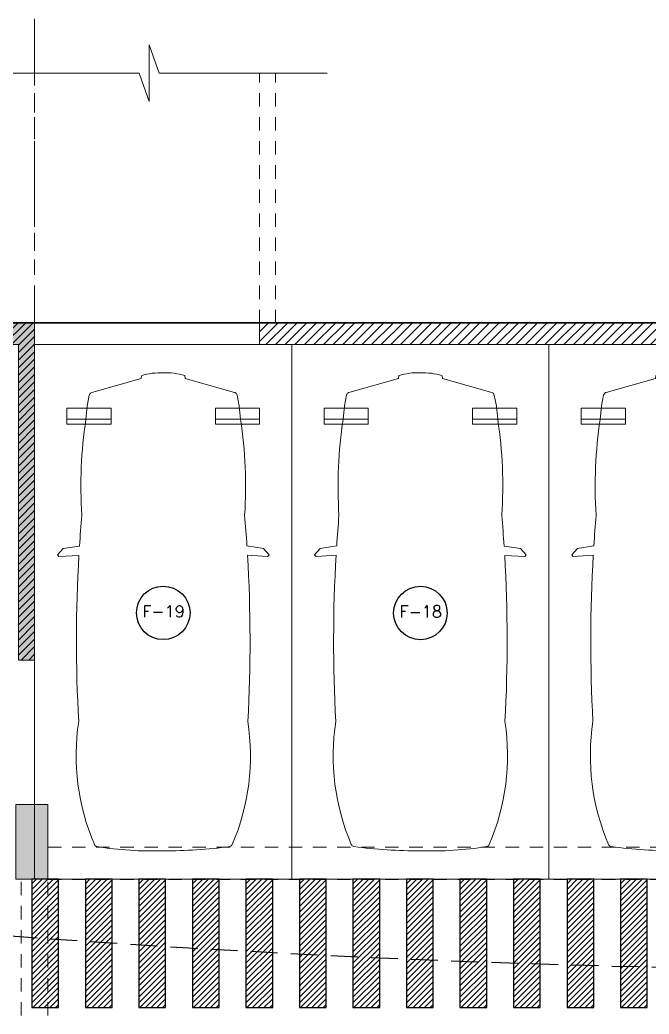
# Model space of a CAD drawing. Header units: millimetres. Extents: x 226317 to 226469, y 8188100 to 8188260.
# Drawn here: x 226395.72 to 226401.59, y 8188201.65 to 8188210.94 of the extents above; entities that cross this region are included whole.
import ezdxf
from ezdxf.enums import TextEntityAlignment as Align

# ---------------------------------------------------------------- set-up
doc = ezdxf.new("R2010")
doc.units = ezdxf.units.MM
for name, pattern in [('DASHED', [0.75, 0.5, -0.25]), ('HIDDEN2', [0.1875, 0.125, -0.0625]), ('IMPORT-RAYABARRA', [0.8499999999999998, 0.2999999999999999, -0.2999999999999999, 0, -0.25]), ('PHANTOM', [2.5, 1.25, -0.25, 0.25, -0.25, 0.25, -0.25]), ('PHANTOM2', [1.25, 0.625, -0.125, 0.125, -0.125, 0.125, -0.125])]:
    doc.linetypes.add(name, pattern=pattern)
for name, color, linetype in [('A-EJES', 8, 'PHANTOM'), ('A-ESTRUCTURA-HATCH', 8, 'Continuous'), ('A-ESTRUCTURA-MUROS', 8, 'Continuous'), ('A-ESTRUCTURA-VIGAS', 8, 'HIDDEN2'), ('A-MOBILIARIO', 8, 'Continuous'), ('A-NUMERO ESTAC', 8, 'Continuous'), ('A-PROYECCIONES', 8, 'HIDDEN2'), ('A-TEXTO-INDICACIONES', 8, 'Continuous'), ('CIRCULACION PEATONAL', 8, 'Continuous'), ('MQ.TUBERÍA PVC 20mmø', 3, 'IMPORT-RAYABARRA'), ('MURO CF 120', 8, 'Continuous')]:
    doc.layers.add(name, color=color, linetype=linetype)
doc.layers.add('A-ESTRUCTURA-PLACAS', color=8, linetype='Continuous', lineweight=35)
doc.layers.add('A-MUROS', color=8, linetype='Continuous', lineweight=30)
doc.layers.add('A-ETAPAS', color=8, linetype='Continuous', lineweight=35, plot=False)
doc.layers.add('A-ÁREA COMÚN', color=8, linetype='Continuous', plot=False)
doc.styles.add('ROMANS', font='ROMANS.shx', dxfattribs={"oblique": 10})
pattern_1 = [(45, (1.768458536243998, -0.002235784195363522), (-0.03535533905932738, 0.03535533905932738), [])]

# ---------------------------------------------------------------- blocks, each defined once
blk = doc.blocks.new('EST P1')
at = {"layer": 'A-ESTRUCTURA-HATCH', "lineweight": 0}
h = blk.add_hatch(dxfattribs=at)
h.set_pattern_fill('ANSI31', color=8, scale=0.02, angle=-1.27e-14)
h.set_pattern_definition([(44.99999999999999, (-226392.077087921, -8188203.059610654), (-0.04490128060534576, 0.04490128060534578), [])])
h.paths.add_polyline_path([(-3.609998156578513, 5.049997552298009), (-3.610000176762696, 4.849997552111745), (-44.785000133008, 4.84999814722687), (-44.78500010908465, -0.1500023566186428), (-46.9899987593235, -0.1500020446255803), (-46.98999930798891, -11.15000239294022), (-3.609999100328423, -11.15005090925843), (-3.609999100328423, -11.40005090925843), (-47.23999938514316, -11.40005881432444), (-47.23999953552266, 0.1499976431950927), (-45.03499953550636, 0.1499976431950927), (-45.0350001337647, 5.049998153932393)])
h.paths.add_polyline_path([(5.875668717722874, 4.849997540004551), (5.875668724213028, 5.04999746195972), (35.53000006324146, 5.049996703863144), (35.53000006324146, 4.849997698329389)])
h.paths.add_polyline_path([(47.9150172030495, 5.049996227957308), (35.58000069746049, 5.049997348338366), (35.58000069746049, 4.849997348152101), (47.9150167714979, 4.849997607059777)])
h.paths.add_polyline_path([(51.86500159354182, 4.849997512064874), (53.37567124809721, 4.84999814722687), (53.37566821934888, 5.049995731562376), (51.86500180143048, 5.049995731562376)])
edge = h.paths.add_edge_path()
edge.add_arc((63.30066905260901, -0.1500025354325771), 9.699999993899837, 359.9999991583288, 539.9999991583288)
edge.add_line((53.60066905870917, -0.1500023929402232), (53.80066905872081, -0.1500023929402232))
edge.add_arc((63.30066905260901, -0.1500025354325771), 9.49999999389811, 0.9047070135612216, 179.9999991406384, ccw=False)
edge.add_line((72.79948476422578, -2.6654452085495e-06), (70.35068066572421, 2.236943691968918e-05))
edge.add_line((70.35068066572421, 2.236943691968918e-05), (70.35067913253442, -0.1499448418617249))
edge.add_line((70.35067913253442, -0.1499448418617249), (73.00066904650885, -0.150002677924931))
edge = h.paths.add_edge_path(flags=0)
edge.add_arc((63.30071679374669, -0.1499939998611808), 3.299962339153879, 0.00085350182833477, 49.99468486829903)
edge.add_line((65.42212619486963, 2.377727027982473), (65.4221670004481, -0.1499835988506675))
edge.add_line((65.4221670004481, -0.1499835988506675), (65.27216700115241, -0.1499896282330155))
edge.add_line((65.27216700115241, -0.1499896282330155), (65.27206754402141, 2.496426238678396))
edge.add_arc((63.30066965197329, -0.1500051133334637), 3.300001295059289, 53.31658296361125, 179.9999577391648)
edge.add_line((60.00066835692269, -0.1500026788562536), (59.80066835691105, -0.1500026788562536))
edge.add_arc((63.30067374499049, -0.1500072199851274), 3.500005388090554, 2.4573619812700827, 179.9999256646052, ccw=False)
edge.add_line((66.79746054686257, 5.869567394256592e-05), (69.45068066581734, 3.157090395689011e-05))
edge.add_line((69.45068066581734, 3.157090395689011e-05), (69.45067913254024, -0.1499448418617249))
edge.add_line((69.45067913254024, -0.1499448418617249), (66.60067913253442, -0.1499448418617249))
h.paths.add_polyline_path([(-3.559999100340065, -11.15003591403365), (35.53000069747213, -11.15003591403365), (35.53000069747213, -11.40006590355188), (-3.559999100340065, -11.40006590355188)])
h.paths.add_polyline_path([(35.58000069746049, -11.1500659417361), (71.88000514594023, -11.1501255556941), (71.88000514594023, -11.40006201900542), (35.58000069746049, -11.40000240504742)])
h = blk.add_hatch(color=8, dxfattribs=at)
h.dxf.hatch_style = 1
h.paths.add_polyline_path([(51.86500181080191, 5.049995731562376), (47.91501740692183, 5.049995731562376), (47.9150173944945, -0.1500023929402232), (50.25000069738599, -0.1500023929402232), (50.25000069502858, -2.440996468067169e-06), (48.06500169850187, -2.396292984485626e-06), (48.06500174041139, 2.049999350681901), (51.86500172319938, 2.049959634430707), (51.86500172319938, 2.199973285198212), (48.06500173307722, 2.199973380193114), (48.06500178854913, 4.849997594021261), (51.71500178001588, 4.84999751765281), (51.71500172879314, 3.199985875748098), (51.86500172413071, 3.199985871091485)])
h.paths.add_polyline_path([(1.924988505983492, -0.1507468884810805), (-0.1750114939932246, -0.1507468884810805), (-0.1750115561299026, 4.849849936552346), (-3.559999043500284, 4.849998230114579), (-3.559999100340065, 5.049997517839074), (3.774977872672025, 5.04999752342701), (3.77498006875976, 1.899989875033498), (3.624980067834258, 1.899989879690111), (3.624980130203767, 4.849999564699829), (-0.02486227676854469, 4.849851984530687), (-0.02486234196112491, 2.199851972982287), (1.92514188104542, 2.199814011342824), (1.92514188104542, 2.049919821321964), (-0.02486297430004925, 2.049852325581014), (-0.02486302095348947, -0.0001476705074310303), (1.925019238289678, -0.0005466332659125328)])
h.paths.add_polyline_path([(71.63000006307266, -6.150002165697515), (71.88000006307266, -6.150002165697515), (71.88000006307266, -6.85000216588378), (71.63000006307266, -6.85000216588378)])
h.paths.add_polyline_path([(64.42000006310991, -6.150002076290548), (64.67000006310991, -6.150002076290548), (64.67000006310991, -6.850002076476812), (64.42000006310991, -6.850002076476812)])
h.paths.add_polyline_path([(57.21000006314716, -6.150002076290548), (57.46000006314716, -6.150002076290548), (57.46000006314716, -6.850002076476812), (57.21000006314716, -6.850002076476812)])
h.paths.add_polyline_path([(50.00000006318442, -6.150002076290548), (50.25000006318442, -6.150002076290548), (50.25000006318442, -6.850002076476812), (50.00000006318442, -6.850002076476812)])
h.paths.add_polyline_path([(42.79000006322167, -6.150002055801451), (43.04000006322167, -6.150002055801451), (43.04000006322167, -6.850002055987716), (42.79000006322167, -6.850002055987716)])
h.paths.add_polyline_path([(42.79000006322167, 0.5499979443848133), (43.04000006322167, 0.5499979443848133), (43.04000006322167, -0.1500020558014512), (42.79000006322167, -0.1500020558014512)])
h.paths.add_polyline_path([(35.58000006325892, -6.150002076290548), (35.83000006325892, -6.150002076290548), (35.83000006325892, -6.850002076476812), (35.58000006325892, -6.850002076476812)])
h.paths.add_polyline_path([(35.58000006325892, 0.5499979238957167), (35.83000006325892, 0.5499979238957167), (35.83000006325892, -0.1500020762905478), (35.58000006325892, -0.1500020762905478)])
h.paths.add_polyline_path([(35.28000006327056, -6.150002076290548), (35.53000006327056, -6.150002076290548), (35.53000006327056, -6.850002076476812), (35.28000006327056, -6.850002076476812)])
h.paths.add_polyline_path([(35.28000006327056, 0.5499979238957167), (35.53000006327056, 0.5499979238957167), (35.53000006327056, -0.1500020762905478), (35.28000006327056, -0.1500020762905478)])
h.paths.add_polyline_path([(30.2800000719144, -6.150002076290548), (30.5300000719144, -6.150002076290548), (30.5300000719144, -6.850002076476812), (30.2800000719144, -6.850002076476812)])
h.paths.add_polyline_path([(30.2800000719144, 0.5499979238957167), (30.5300000719144, 0.5499979238957167), (30.5300000719144, -0.1500020762905478), (30.2800000719144, -0.1500020762905478)])
h.paths.add_polyline_path([(23.07000007195165, -6.150002076290548), (23.32000007195165, -6.150002076290548), (23.32000007195165, -6.850002076476812), (23.07000007195165, -6.850002076476812)])
h.paths.add_polyline_path([(23.07000007195165, 0.5499979238957167), (23.32000007195165, 0.5499979238957167), (23.32000007195165, -0.1500020762905478), (23.07000007195165, -0.1500020762905478)])
h.paths.add_polyline_path([(18.07000008059549, -6.150002055801451), (18.32000008059549, -6.150002055801451), (18.32000008059549, -6.850002055987716), (18.07000008059549, -6.850002055987716)])
h.paths.add_polyline_path([(18.07000008059549, 0.5499979443848133), (18.32000008059549, 0.5499979443848133), (18.32000008059549, -0.1500020558014512), (18.07000008059549, -0.1500020558014512)])
h.paths.add_polyline_path([(10.86000014221645, -6.150002076290548), (11.11000014221645, -6.150002076290548), (11.11000014221645, -6.850002076476812), (10.86000014221645, -6.850002076476812)])
h.paths.add_polyline_path([(10.86000014221645, 0.5499979238957167), (11.11000014221645, 0.5499979238957167), (11.11000014221645, -0.1500020762905478), (10.86000014221645, -0.1500020762905478)])
h.paths.add_polyline_path([(3.650000203837408, -6.150002076290548), (3.900000203837408, -6.150002076290548), (3.900000203837408, -6.850002076476812), (3.650000203837408, -6.850002076476812)])
h.paths.add_polyline_path([(3.600000203849049, 0.5499979238957167), (3.900000203837408, 0.5499979238957167), (3.900000203837408, -0.1500020762905478), (3.600000203849049, -0.1500020762905478)])
h.paths.add_polyline_path([(-3.559999734541634, -6.150002356618643), (-3.309999734541634, -6.150002356618643), (-3.309999734541634, -6.850002356804907), (-3.559999734541634, -6.850002356804907)])
h.paths.add_polyline_path([(-3.559999734541634, 0.5499976435676217), (-3.309999734541634, 0.5499976435676217), (-3.309999734541634, -0.1500023566186428), (-3.559999734541634, -0.1500023566186428)])
h.paths.add_polyline_path([(-3.859999734529993, -6.150002356618643), (-3.609999734529993, -6.150002356618643), (-3.609999734529993, -6.850002356804907), (-3.859999734529993, -6.850002356804907)])
h.paths.add_polyline_path([(-3.859999734529993, 0.5499976435676217), (-3.609999734529993, 0.5499976435676217), (-3.609999734529993, -0.1500023566186428), (-3.859999734529993, -0.1500023566186428)])
h.paths.add_polyline_path([(-11.06999967290903, -6.150002356618643), (-10.81999967290903, -6.150002356618643), (-10.81999967290903, -6.850002356804907), (-11.06999967290903, -6.850002356804907)])
h.paths.add_polyline_path([(-11.06999967290903, 0.5499976435676217), (-10.81999967290903, 0.5499976435676217), (-10.81999967290903, -0.1500023566186428), (-11.06999967290903, -0.1500023566186428)])
h.paths.add_polyline_path([(-18.27999961128808, -6.150002076290548), (-18.02999961128808, -6.150002076290548), (-18.02999961128808, -6.850002076476812), (-18.27999961128808, -6.850002076476812)])
h.paths.add_polyline_path([(-18.27999961128808, 0.5499979238957167), (-18.02999961128808, 0.5499979238957167), (-18.02999961128808, -0.1500020762905478), (-18.27999961128808, -0.1500020762905478)])
h.paths.add_polyline_path([(-25.48999954966712, -6.150002356618643), (-25.23999954966712, -6.150002356618643), (-25.23999954966712, -6.850002356804907), (-25.48999954966712, -6.850002356804907)])
h.paths.add_polyline_path([(-25.48999954966712, 0.5499976435676217), (-25.23999954966712, 0.5499976435676217), (-25.23999954966712, -0.1500023566186428), (-25.48999954966712, -0.1500023566186428)])
h.paths.add_polyline_path([(-32.69999948804616, -6.150002356618643), (-32.44999948804616, -6.150002356618643), (-32.44999948804616, -6.850002356804907), (-32.69999948804616, -6.850002356804907)])
h.paths.add_polyline_path([(-32.69999948804616, 0.5499976435676217), (-32.44999948804616, 0.5499976435676217), (-32.44999948804616, -0.1500023566186428), (-32.69999948804616, -0.1500023566186428)])
h.paths.add_polyline_path([(-39.90999879222363, -6.150002076290548), (-39.65999879222363, -6.150002076290548), (-39.65999879222363, -6.850002076476812), (-39.90999879222363, -6.850002076476812)])
h.paths.add_polyline_path([(-39.90999879222363, 0.5499979238957167), (-39.65999879222363, 0.5499979238957167), (-39.65999879222363, -0.1500020762905478), (-39.90999879222363, -0.1500020762905478)])
at = {"layer": 'A-ESTRUCTURA-MUROS', "color": 8, "lineweight": 0}
blk.add_lwpolyline([(5.875668717722874, 4.849997540004551), (5.875668724213028, 5.04999746195972), (35.53000006324146, 5.049996703863144), (35.53000006324146, 4.849997698329389), (5.875668717722874, 4.849997540004551)], close=True, dxfattribs=at)
at = {"layer": 'A-ESTRUCTURA-PLACAS', "color": 8, "lineweight": 0}
for points in [[(1.924988505983492, -0.1507468884810805), (-0.1750114939932246, -0.1507468884810805), (-0.1750115561299026, 4.849849936552346), (-3.559999043500284, 4.849998230114579), (-3.559999100340065, 5.049997517839074), (3.774977872672025, 5.04999752342701), (3.77498006875976, 1.899989875033498), (3.624980067834258, 1.899989879690111), (3.624980130203767, 4.849999564699829), (-0.02486227676854469, 4.849851984530687), (-0.02486234196112491, 2.199851972982287), (1.92514188104542, 2.199814011342824), (1.92514188104542, 2.049919821321964), (-0.02486297430004925, 2.049852325581014), (-0.02486302095348947, -0.0001476705074310303), (1.925019238289678, -0.0005466332659125328)], [(3.600000203849049, 0.5499979238957167), (3.900000203837408, 0.5499979238957167), (3.900000203837408, -0.1500020762905478), (3.600000203849049, -0.1500020762905478)]]:
    blk.add_lwpolyline(points, close=True, dxfattribs=at)
at = {"layer": 'A-ESTRUCTURA-VIGAS', "color": 8, "lineweight": 0}
for points in [[(3.77497581942589, 5.04999752342701), (5.875668724213028, 5.04999746195972)], [(3.774992309918161, 4.849998146295547), (5.875668717722874, 4.849997540004551)], [(3.774988429358928, 1.900174652226269), (3.774988433986437, 0.5499979229643941)], [(3.901401017268654, 0.1489989757537842), (10.86000014221645, 0.1489989757537842)], [(3.650000203837408, -6.150002076290548), (3.650000203837408, -0.1500020762905478)], [(3.900000203837408, -6.150002076290548), (3.900000203837408, -0.1500020762905478)], [(3.901401017268654, -0.1510010240599513), (10.86000014221645, -0.1510010240599513)]]:
    blk.add_lwpolyline(points, dxfattribs=at)
blk = doc.blocks.new('*U22')
at = {"layer": 'CIRCULACION PEATONAL'}
h = blk.add_hatch(dxfattribs=at)
h.set_pattern_fill('ANSI31', color=256, scale=0.3)
h.set_pattern_definition([(45, (60.75036784235422, 0), (-0.02651650429449553, 0.02651650429449553), [])])
h.paths.add_polyline_path([(61.04736672583535, 0.2275326177477837), (60.79736672589356, 0.2275326177477837), (60.79736672589356, -0.9724673796445131), (61.04736672583535, -0.9724673796445131)])
h = blk.add_hatch(dxfattribs=at)
h.set_pattern_fill('ANSI31', color=256, scale=0.3)
h.set_pattern_definition([(45, (61.25036784235422, 0), (-0.02651650429449553, 0.02651650429449553), [])])
h.paths.add_polyline_path([(61.54736672583535, 0.2275326177477837), (61.29736672589356, 0.2275326177477837), (61.29736672589356, -0.9724673796445131), (61.54736672583535, -0.9724673796445131)])
h = blk.add_hatch(dxfattribs=at)
h.set_pattern_fill('ANSI31', color=256, scale=0.3)
h.set_pattern_definition([(45, (61.75036784235422, 0), (-0.02651650429449553, 0.02651650429449553), [])])
h.paths.add_polyline_path([(62.04736672583535, 0.2275326177477837), (61.79736672589356, 0.2275326177477837), (61.79736672589356, -0.9724673796445131), (62.04736672583535, -0.9724673796445131)])
h = blk.add_hatch(dxfattribs=at)
h.set_pattern_fill('ANSI31', color=256, scale=0.3)
h.set_pattern_definition([(45, (62.25036784235422, 0), (-0.02651650429449553, 0.02651650429449553), [])])
h.paths.add_polyline_path([(62.54736672583535, 0.2275326177477837), (62.29736672589356, 0.2275326177477837), (62.29736672589356, -0.9724673796445131), (62.54736672583535, -0.9724673796445131)])
h = blk.add_hatch(dxfattribs=at)
h.set_pattern_fill('ANSI31', color=256, scale=0.3)
h.set_pattern_definition([(45, (62.75036784235422, 0), (-0.02651650429449553, 0.02651650429449553), [])])
h.paths.add_polyline_path([(63.04736672583535, 0.2275326177477837), (62.79736672589356, 0.2275326177477837), (62.79736672589356, -0.9724673796445131), (63.04736672583535, -0.9724673796445131)])
h = blk.add_hatch(dxfattribs=at)
h.set_pattern_fill('ANSI31', color=256, scale=0.3)
h.set_pattern_definition([(45, (63.25036784235421, 0), (-0.02651650429449553, 0.02651650429449553), [])])
h.paths.add_polyline_path([(63.54736672583535, 0.2275326177477837), (63.29736672589355, 0.2275326177477837), (63.29736672589355, -0.9724673796445131), (63.54736672583535, -0.9724673796445131)])
h = blk.add_hatch(dxfattribs=at)
h.set_pattern_fill('ANSI31', color=256, scale=0.3)
h.set_pattern_definition([(45, (63.75036784235421, 0), (-0.02651650429449553, 0.02651650429449553), [])])
h.paths.add_polyline_path([(64.04736672583535, 0.2275326177477837), (63.79736672589355, 0.2275326177477837), (63.79736672589355, -0.9724673796445131), (64.04736672583535, -0.9724673796445131)])
h = blk.add_hatch(dxfattribs=at)
h.set_pattern_fill('ANSI31', color=256, scale=0.3)
h.set_pattern_definition([(45, (64.25036784235421, 0), (-0.02651650429449553, 0.02651650429449553), [])])
h.paths.add_polyline_path([(64.54736672583535, 0.2275326177477837), (64.29736672589355, 0.2275326177477837), (64.29736672589355, -0.9724673796445131), (64.54736672583535, -0.9724673796445131)])
h = blk.add_hatch(dxfattribs=at)
h.set_pattern_fill('ANSI31', color=256, scale=0.3)
h.set_pattern_definition([(45, (64.75036784235421, 0), (-0.02651650429449553, 0.02651650429449553), [])])
h.paths.add_polyline_path([(65.04736672583535, 0.2275326177477837), (64.79736672589355, 0.2275326177477837), (64.79736672589355, -0.9724673796445131), (65.04736672583535, -0.9724673796445131)])
h = blk.add_hatch(dxfattribs=at)
h.set_pattern_fill('ANSI31', color=256, scale=0.3)
h.set_pattern_definition([(45, (65.25036784235421, 0), (-0.02651650429449553, 0.02651650429449553), [])])
h.paths.add_polyline_path([(65.54736672583535, 0.2275326177477837), (65.29736672589355, 0.2275326177477837), (65.29736672589355, -0.9724673796445131), (65.54736672583535, -0.9724673796445131)])
h = blk.add_hatch(dxfattribs=at)
h.set_pattern_fill('ANSI31', color=256, scale=0.3)
h.set_pattern_definition([(45, (65.75036784235421, 0), (-0.02651650429449553, 0.02651650429449553), [])])
h.paths.add_polyline_path([(66.04736672583535, 0.2275326177477837), (65.79736672589355, 0.2275326177477837), (65.79736672589355, -0.9724673796445131), (66.04736672583535, -0.9724673796445131)])
h = blk.add_hatch(dxfattribs=at)
h.set_pattern_fill('ANSI31', color=256, scale=0.3)
h.set_pattern_definition([(45, (66.25036784235421, 0), (-0.02651650429449553, 0.02651650429449553), [])])
h.paths.add_polyline_path([(66.54736672583535, 0.2275326177477837), (66.29736672589355, 0.2275326177477837), (66.29736672589355, -0.9724673796445131), (66.54736672583535, -0.9724673796445131)])
for points in [[(60.79736672589356, -0.9724673796445131), (61.04736672583535, -0.9724673796445131), (61.04736672583535, 0.2275326177477837), (60.79736672589356, 0.2275326177477837)], [(61.29736672589356, -0.9724673796445131), (61.54736672583535, -0.9724673796445131), (61.54736672583535, 0.2275326177477837), (61.29736672589356, 0.2275326177477837)], [(61.79736672589356, -0.9724673796445131), (62.04736672583535, -0.9724673796445131), (62.04736672583535, 0.2275326177477837), (61.79736672589356, 0.2275326177477837)], [(62.29736672589356, -0.9724673796445131), (62.54736672583535, -0.9724673796445131), (62.54736672583535, 0.2275326177477837), (62.29736672589356, 0.2275326177477837)], [(62.79736672589356, -0.9724673796445131), (63.04736672583535, -0.9724673796445131), (63.04736672583535, 0.2275326177477837), (62.79736672589356, 0.2275326177477837)], [(63.29736672589355, -0.9724673796445131), (63.54736672583535, -0.9724673796445131), (63.54736672583535, 0.2275326177477837), (63.29736672589355, 0.2275326177477837)], [(63.79736672589355, -0.9724673796445131), (64.04736672583535, -0.9724673796445131), (64.04736672583535, 0.2275326177477837), (63.79736672589355, 0.2275326177477837)], [(64.29736672589355, -0.9724673796445131), (64.54736672583535, -0.9724673796445131), (64.54736672583535, 0.2275326177477837), (64.29736672589355, 0.2275326177477837)], [(64.79736672589355, -0.9724673796445131), (65.04736672583535, -0.9724673796445131), (65.04736672583535, 0.2275326177477837), (64.79736672589355, 0.2275326177477837)], [(65.29736672589355, -0.9724673796445131), (65.54736672583535, -0.9724673796445131), (65.54736672583535, 0.2275326177477837), (65.29736672589355, 0.2275326177477837)], [(65.79736672589355, -0.9724673796445131), (66.04736672583535, -0.9724673796445131), (66.04736672583535, 0.2275326177477837), (65.79736672589355, 0.2275326177477837)], [(66.29736672589355, -0.9724673796445131), (66.54736672583535, -0.9724673796445131), (66.54736672583535, 0.2275326177477837), (66.29736672589355, 0.2275326177477837)]]:
    blk.add_lwpolyline(points, close=True, dxfattribs=at)
blk = doc.blocks.new('MCF')
at = {"layer": 'MURO CF 120', "lineweight": 0}
h = blk.add_hatch(dxfattribs=at)
h.set_pattern_fill('_USER', color=8, scale=0.05, angle=45, style=0, pattern_type=0)
h.set_pattern_definition(pattern_1)
h.paths.add_polyline_path([(-48.0900009512261, 5.049951132386923), (-44.29000315975281, 5.049951255321503), (-44.29000315975281, 4.849958311766386), (-48.0900009512261, 4.849958188831806)])
h = blk.add_hatch(dxfattribs=at)
h.set_pattern_fill('_USER', color=8, scale=0.05, angle=45, style=0, pattern_type=0)
h.set_pattern_definition(pattern_1)
h.paths.add_polyline_path([(-44.44000100315316, 4.849958190694451), (-44.29000101535348, 4.849958186969161), (-44.29000101535348, 1.899913273751736), (-44.44000100315316, 1.899913277477026)])
blk = doc.blocks.new('EJE')
at = {"linetype": 'Continuous'}
blk.add_circle((-4.656613e-10, -3.7252903e-09), 0.5, dxfattribs=at)
at = {"layer": 'A-TEXTO-INDICACIONES', "style": 'ROMANS'}
blk.add_attdef('EJE', text='', height=0.22, rotation=1.067217058e-07, dxfattribs=at).set_placement((0.0068061400004788, 0.02766973558132052), align=Align.MIDDLE_CENTER)
blk = doc.blocks.new('numeración')
at = {"layer": 'A-NUMERO ESTAC', "color": 8, "lineweight": 0, "xscale": 0.5, "yscale": 0.5, "zscale": 0.5}
for p, values in [((-68.02317030975246, -7.209760443307459), {'EJE': 'F-19'}), ((-65.62066867446993, -7.210915354080498), {'EJE': 'F-18'})]:
    blk.add_blockref('EJE', p, dxfattribs=at).add_auto_attribs(values)
blk = doc.blocks.new('EJES 1P')
at = {"layer": 'A-EJES', "color": 8, "linetype": 'PHANTOM2', "lineweight": 0}
blk.add_lwpolyline([(48.78433626942569, 5.345278579741716), (48.78433520786348, -4.158154733479023)], dxfattribs=at)
blk = doc.blocks.new('*U60')
at = {"color": 8, "lineweight": 0, "ltscale": 0.5}
for p, q in [((0.2999999999064606, 4.301899374723462), (0.712564089486434, 4.301899372860816)), ((2.099999999894819, 4.301899374723462), (1.687435910314844, 4.301899374723462))]:
    blk.add_line(p, q, dxfattribs=at)
for points in [[(0, 0), (2.400000000000003, 0), (2.400000000000003, 5), (0, 5)], [(0.2999999999064606, 4.405005575418499), (0.2999999999064606, 4.25500557504597), (0.712564089486434, 4.25500557504597), (0.712564089486434, 4.405005573555852)], [(1.687435910314844, 4.405005575418499), (1.687435910314844, 4.25500557504597), (2.099999999894819, 4.25500557504597), (2.099999999894819, 4.405005575418499)]]:
    blk.add_lwpolyline(points, close=True, dxfattribs=at)
blk.add_lwpolyline([(1.987528844945797, 3.028522202071265), (2.174826331529359, 3.017961387783316), (2.188677233038063, 3.033225936144618), (2.135582110820861, 3.092103478759553), (1.982238905377762, 3.114782713422947, 0.005253419644038889), (1.960610162169651, 3.403024230234966, 0.05323468880448375), (1.922881289012321, 4.298445265069629), (1.909960859082231, 4.423920004889395), (1.890709687699156, 4.525403541773585), (1.886232188128608, 4.534997764310868, 0.2186562557100147), (1.867137849190796, 4.551199094653156), (1.405784301436099, 4.68041331440213), (1.402100344206071, 4.707649311509477, 0.09155394760763061), (1.199999999999965, 4.734330136008744, 0.09162043732155131), (0.9978996558110811, 4.708804217427994), (0.9942156983651791, 4.681568217724587), (0.532862150615877, 4.552353999814748, 0.2186562552153479), (0.5137678116788742, 4.536152669489409), (0.509290312102123, 4.526558446958687), (0.4900391407772553, 4.4250749100745), (0.4771187106999186, 4.299600172615821, 0.05323468880111815), (0.4393898377046448, 3.404179129908862, 0.005253420110187526), (0.4177610936803398, 3.115937606692341), (0.2644178889804173, 3.093258382082013), (0.2113227668214244, 3.034380841329721), (0.2251736682137129, 3.01911629296842), (0.4124711549047355, 3.029677107255861, 0.02826491459471849), (0.4099966653127016, 1.475695204805616, 0.1399238157925407), (0.5546126963907227, 0.324876973164095, 0.2721479777528903), (0.5785017503985411, 0.3060667694362756, 0.035352843949907), (1.200000000000272, 0.2656698639912349, 0.0456386399384704), (1.819188438492293, 0.3049118635303407, 0.2721479761988349), (1.843077493167715, 0.3237220675503025, 0.1398888083936435), (1.990003335143852, 1.474540296761161, 0.02826491464424222)], format="xyb", close=True, dxfattribs=at)
blk = doc.blocks.new('*U61')
at = {"color": 8, "lineweight": 0, "ltscale": 0.5}
for p, q in [((0.302499999908789, 4.301899374723462), (0.7150640894887623, 4.301899372860816)), ((2.102499999897147, 4.301899374723462), (1.689935910317172, 4.301899374723462))]:
    blk.add_line(p, q, dxfattribs=at)
for points in [[(0, 0), (2.40500000000466, 0), (2.40500000000466, 5), (0, 5)], [(0.302499999908789, 4.405005575418499), (0.302499999908789, 4.25500557504597), (0.7150640894887623, 4.25500557504597), (0.7150640894887623, 4.405005573555852)], [(1.689935910317172, 4.405005575418499), (1.689935910317172, 4.25500557504597), (2.102499999897147, 4.25500557504597), (2.102499999897147, 4.405005575418499)]]:
    blk.add_lwpolyline(points, close=True, dxfattribs=at)
blk.add_lwpolyline([(1.990028844948126, 3.028522202071265), (2.177326331531687, 3.017961387783316), (2.191177233040391, 3.033225936144618), (2.13808211082319, 3.092103478759553), (1.98473890538009, 3.114782713422947, 0.005253419644038889), (1.963110162171979, 3.403024230234966, 0.05323468880448375), (1.925381289014649, 4.298445265069629), (1.912460859084559, 4.423920004889395), (1.893209687701485, 4.525403541773585), (1.888732188130936, 4.534997764310868, 0.2186562557100147), (1.869637849193124, 4.551199094653156), (1.408284301438428, 4.68041331440213), (1.4046003442084, 4.707649311509477, 0.09155394760763061), (1.202500000002294, 4.734330136008744, 0.09162043732155131), (1.000399655813409, 4.708804217427994), (0.9967156983675074, 4.681568217724587), (0.5353621506182054, 4.552353999814748, 0.2186562552153479), (0.5162678116812025, 4.536152669489409), (0.5117903121044514, 4.526558446958687), (0.4925391407795836, 4.4250749100745), (0.4796187107022469, 4.299600172615821, 0.05323468880111815), (0.4418898377069731, 3.404179129908862, 0.005253420110187526), (0.4202610936826681, 3.115937606692341), (0.2669178889827457, 3.093258382082013), (0.2138227668237527, 3.034380841329721), (0.2276736682160412, 3.01911629296842), (0.4149711549070638, 3.029677107255861, 0.02826491459471849), (0.4124966653150299, 1.475695204805616, 0.1399238157925407), (0.557112696393051, 0.324876973164095, 0.2721479777528903), (0.5810017504008694, 0.3060667694362756, 0.035352843949907), (1.2025000000026, 0.2656698639912349, 0.0456386399384704), (1.821688438494622, 0.3049118635303407, 0.2721479761988349), (1.845577493170043, 0.3237220675503025, 0.1398888083936435), (1.99250333514618, 1.474540296761161, 0.02826491464424222)], format="xyb", close=True, dxfattribs=at)
blk = doc.blocks.new('*U85')
at = {"color": 8, "lineweight": 0, "ltscale": 0.5}
for p, q in [((0.3025017100715393, 4.301899374723462), (0.7150657996515126, 4.301899372860816)), ((2.102501710059898, 4.301899374723462), (1.689937620479923, 4.301899374723462))]:
    blk.add_line(p, q, dxfattribs=at)
for points in [[(0, 0), (2.40500342033016, 0), (2.40500342033016, 5), (0, 5)], [(0.3025017100715393, 4.405005575418499), (0.3025017100715393, 4.25500557504597), (0.7150657996515126, 4.25500557504597), (0.7150657996515126, 4.405005573555852)], [(1.689937620479923, 4.405005575418499), (1.689937620479923, 4.25500557504597), (2.102501710059898, 4.25500557504597), (2.102501710059898, 4.405005575418499)]]:
    blk.add_lwpolyline(points, close=True, dxfattribs=at)
blk.add_lwpolyline([(1.990030555110876, 3.028522202071265), (2.177328041694438, 3.017961387783316), (2.191178943203142, 3.033225936144618), (2.13808382098594, 3.092103478759553), (1.984740615542841, 3.114782713422947, 0.005253419644038889), (1.963111872334729, 3.403024230234966, 0.05323468880448375), (1.9253829991774, 4.298445265069629), (1.91246256924731, 4.423920004889395), (1.893211397864235, 4.525403541773585), (1.888733898293687, 4.534997764310868, 0.2186562557100147), (1.869639559355875, 4.551199094653156), (1.408286011601178, 4.68041331440213), (1.40460205437115, 4.707649311509477, 0.09155394760763061), (1.202501710165044, 4.734330136008744, 0.09162043732155131), (1.00040136597616, 4.708804217427994), (0.9967174085302577, 4.681568217724587), (0.5353638607809557, 4.552353999814748, 0.2186562552153479), (0.5162695218439528, 4.536152669489409), (0.5117920222672017, 4.526558446958687), (0.4925408509423339, 4.4250749100745), (0.4796204208649972, 4.299600172615821, 0.05323468880111815), (0.4418915478697234, 3.404179129908862, 0.005253420110187526), (0.4202628038454184, 3.115937606692341), (0.266919599145496, 3.093258382082013), (0.213824476986503, 3.034380841329721), (0.2276753783787915, 3.01911629296842), (0.4149728650698141, 3.029677107255861, 0.02826491459471849), (0.4124983754777802, 1.475695204805616, 0.1399238157925407), (0.5571144065558014, 0.324876973164095, 0.2721479777528903), (0.5810034605636197, 0.3060667694362756, 0.035352843949907), (1.202501710165351, 0.2656698639912349, 0.0456386399384704), (1.821690148657372, 0.3049118635303407, 0.2721479761988349), (1.845579203332794, 0.3237220675503025, 0.1398888083936435), (1.992505045308931, 1.474540296761161, 0.02826491464424222)], format="xyb", close=True, dxfattribs=at)
blk = doc.blocks.new('arq. estac.')
at = {"color": 8, "lineweight": 0}
blk.add_lwpolyline([(226694.0091329509, 8188215.089966949), (226692.437728501, 8188215.089966949), (226692.344788943, 8188215.354780997), (226692.344788943, 8188214.825152901), (226692.2518493851, 8188215.089966949), (226690.6804449351, 8188215.089966949)], dxfattribs=at)
at = {"layer": 'A-MUROS', "color": 8, "lineweight": 0}
for p, q in [((226697.8091258021, 8188212.753895509), (226668.0747929334, 8188212.753895418)), ((226735.4141423348, 8188212.553894139), (226691.2741124082, 8188212.553895568)), ((226691.2741124082, 8188212.553895451), (226691.2741146157, 8188209.60388588)), ((226691.2741146157, 8188209.60388588), (226691.1241146147, 8188209.603885884))]:
    blk.add_line(p, q, dxfattribs=at)
blk.add_lwpolyline([(226691.0991263893, 8188207.553895885), (226691.3991263892, 8188207.553895885), (226691.3991263892, 8188208.253895885), (226691.0991263893, 8188208.253895885)], close=True, dxfattribs=at)
at = {"layer": 'A-PROYECCIONES', "color": 8, "lineweight": 0}
for p, q in [((226691.2747929334, 8188212.75389608), (226691.2747929333, 8188215.089966965)), ((226693.3747928011, 8188212.753896064), (226693.374792801, 8188215.089966949)), ((226693.5247928011, 8188212.753896064), (226693.524792801, 8188215.089966949))]:
    blk.add_line(p, q, dxfattribs=at)
at = {"layer": 'A-ÁREA COMÚN'}
blk.add_lwpolyline([(226705.5691256486, 8188212.754269768), (226698.409125802, 8188212.753894565), (226698.409125802, 8188213.203894565), (226697.8091258021, 8188213.203894565), (226697.8091258021, 8188212.754831227), (226683.9391264677, 8188212.754831429), (226683.9391264677, 8188196.304203137), (226705.5691260498, 8188196.304383383)], close=True, dxfattribs=at)
at = {"color": 8, "lineweight": 0}
blk.add_blockref('EST P1', (226687.4991261854, 8188207.703897961), dxfattribs=at)
at = {"rotation": 180}
blk.add_blockref('*U22', (226757.7965008206, 8188206.581428503), dxfattribs=at)
at = {"layer": 'A-ETAPAS'}
blk.add_blockref('numeración', (226760.4997950284, 8188217.254150522), dxfattribs=at)
at = {"layer": 'A-MOBILIARIO', "xscale": -1, "rotation": 359.9999992943568}
blk.add_blockref('*U85', (226693.6791264013, 8188207.553895853), dxfattribs=at)
at = {"layer": 'A-MOBILIARIO', "rotation": 7.056432374225115e-07}
for name, p in [('*U60', (226693.6791264013, 8188207.553895823)), ('*U61', (226696.0791264013, 8188207.553895853))]:
    blk.add_blockref(name, p, dxfattribs=at)
at = {"layer": 'A-PROYECCIONES'}
blk.add_blockref('EJES 1P', (226642.4897912069, 8188212.75389568), dxfattribs=at)
at = {"layer": 'MURO CF 120'}
blk.add_blockref('MCF', (226735.5641272659, 8188207.703937035), dxfattribs=at)

msp = doc.modelspace()

# ---------------------------------------------------------------- block references
msp.add_blockref('arq. estac.', (-295.4220376470475, -4.645514124073088))

# ---------------------------------------------------------------- next in the draw order: linework, layer by layer
at = {"layer": 'MQ.TUBERÍA PVC 20mmø', "linetype": 'DASHED', "ltscale": 0.5}
msp.add_arc((226404.2592709028, 8188318.640246911), 116.5823545347648, 264.6479687537709, 274.9172125237463, dxfattribs=at)

doc.saveas('drawing.dxf')
